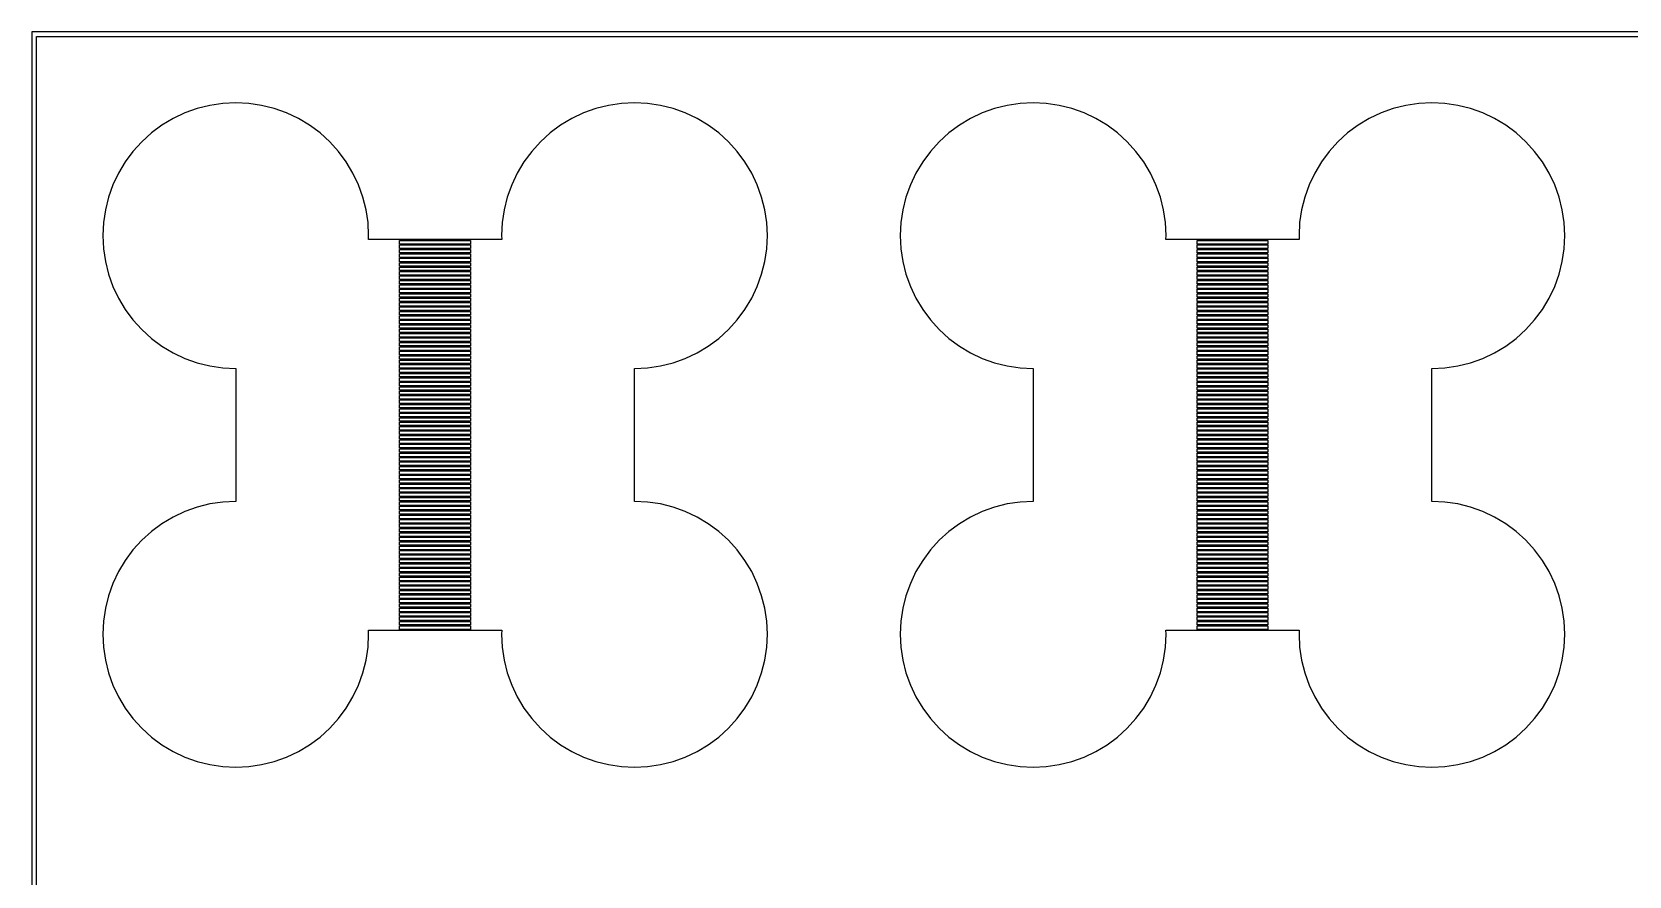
# Model space of a CAD drawing. Extents: x 0 to 72, y 0 to 108.
# Drawn here: x -0.05 to 17.98, y 98.52 to 108.05 of the extents above; entities that cross this region are included whole.
import ezdxf

# ---------------------------------------------------------------- set-up
doc = ezdxf.new("R2010")
doc.units = 0

msp = doc.modelspace()

# ---------------------------------------------------------------- linework, layer by layer
for p, q in [((72.05, 108.05), (-0.04999, 108.05)), ((-0.04999, 108.05), (-0.04999, -0.04999)), ((0, 0), (0, 108)), ((0, 108), (72, 108)), ((2.25, 107.25), (2.10298, 107.243)), ((2.39703, 107.243), (2.25, 107.25)), ((6.75, 107.25), (6.60297, 107.243)), ((6.89702, 107.243), (6.75, 107.25)), ((11.25, 107.25), (11.103, 107.243)), ((11.397, 107.243), (11.25, 107.25)), ((15.75, 107.25), (15.603, 107.243)), ((15.897, 107.243), (15.75, 107.25)), ((1.54291, 107.073), (1.41666, 106.997)), ((1.67598, 107.136), (1.54291, 107.073)), ((1.81458, 107.185), (1.67598, 107.136)), ((1.95737, 107.221), (1.81458, 107.185)), ((2.10298, 107.243), (1.95737, 107.221)), ((2.54265, 107.221), (2.39703, 107.243)), ((2.68544, 107.185), (2.54265, 107.221)), ((2.82404, 107.136), (2.68544, 107.185)), ((2.95711, 107.073), (2.82404, 107.136)), ((3.08336, 106.997), (2.95711, 107.073)), ((6.04289, 107.073), (5.91664, 106.997)), ((6.17596, 107.136), (6.04289, 107.073)), ((6.31456, 107.185), (6.17596, 107.136)), ((6.45735, 107.221), (6.31456, 107.185)), ((6.60297, 107.243), (6.45735, 107.221)), ((7.04263, 107.221), (6.89702, 107.243)), ((7.18542, 107.185), (7.04263, 107.221)), ((7.32402, 107.136), (7.18542, 107.185)), ((7.45709, 107.073), (7.32402, 107.136)), ((7.58334, 106.997), (7.45709, 107.073)), ((10.5429, 107.073), (10.4167, 106.997)), ((10.676, 107.136), (10.5429, 107.073)), ((10.8146, 107.185), (10.676, 107.136)), ((10.9574, 107.221), (10.8146, 107.185)), ((11.103, 107.243), (10.9574, 107.221)), ((11.5426, 107.221), (11.397, 107.243)), ((11.6854, 107.185), (11.5426, 107.221)), ((11.824, 107.136), (11.6854, 107.185)), ((11.9571, 107.073), (11.824, 107.136)), ((12.0834, 106.997), (11.9571, 107.073)), ((15.0429, 107.073), (14.9166, 106.997)), ((15.176, 107.136), (15.0429, 107.073)), ((15.3146, 107.185), (15.176, 107.136)), ((15.4574, 107.221), (15.3146, 107.185)), ((15.603, 107.243), (15.4574, 107.221)), ((16.0426, 107.221), (15.897, 107.243)), ((16.1854, 107.185), (16.0426, 107.221)), ((16.324, 107.136), (16.1854, 107.185)), ((16.4571, 107.073), (16.324, 107.136)), ((16.5833, 106.997), (16.4571, 107.073)), ((1.29842, 106.91), (1.18935, 106.811)), ((1.41666, 106.997), (1.29842, 106.91)), ((3.2016, 106.91), (3.08336, 106.997)), ((3.31067, 106.811), (3.2016, 106.91)), ((5.7984, 106.91), (5.68933, 106.811)), ((5.91664, 106.997), (5.7984, 106.91)), ((7.70158, 106.91), (7.58334, 106.997)), ((7.81065, 106.811), (7.70158, 106.91)), ((10.2984, 106.91), (10.1893, 106.811)), ((10.4167, 106.997), (10.2984, 106.91)), ((12.2016, 106.91), (12.0834, 106.997)), ((12.3107, 106.811), (12.2016, 106.91)), ((14.7984, 106.91), (14.6893, 106.811)), ((14.9166, 106.997), (14.7984, 106.91)), ((16.7016, 106.91), (16.5833, 106.997)), ((16.8107, 106.811), (16.7016, 106.91)), ((1.18935, 106.811), (1.09048, 106.702)), ((3.40953, 106.702), (3.31067, 106.811)), ((5.68933, 106.811), (5.59047, 106.702)), ((7.90952, 106.702), (7.81065, 106.811)), ((10.1893, 106.811), (10.0905, 106.702)), ((12.4095, 106.702), (12.3107, 106.811)), ((14.6893, 106.811), (14.5905, 106.702)), ((16.9095, 106.702), (16.8107, 106.811)), ((1.00281, 106.583), (0.92712, 106.457)), ((1.09048, 106.702), (1.00281, 106.583)), ((3.49721, 106.583), (3.40953, 106.702)), ((3.57289, 106.457), (3.49721, 106.583)), ((5.50279, 106.583), (5.42711, 106.457)), ((5.59047, 106.702), (5.50279, 106.583)), ((7.99719, 106.583), (7.90952, 106.702)), ((8.07288, 106.457), (7.99719, 106.583)), ((10.0028, 106.583), (9.92712, 106.457)), ((10.0905, 106.702), (10.0028, 106.583)), ((12.4972, 106.583), (12.4095, 106.702)), ((12.5729, 106.457), (12.4972, 106.583)), ((14.5028, 106.583), (14.4271, 106.457)), ((14.5905, 106.702), (14.5028, 106.583)), ((16.9972, 106.583), (16.9095, 106.702)), ((17.0729, 106.457), (16.9972, 106.583)), ((0.92712, 106.457), (0.86418, 106.324)), ((3.63583, 106.324), (3.57289, 106.457)), ((5.42711, 106.457), (5.36417, 106.324)), ((8.13582, 106.324), (8.07288, 106.457)), ((9.92712, 106.457), (9.86418, 106.324)), ((12.6358, 106.324), (12.5729, 106.457)), ((14.4271, 106.457), (14.3642, 106.324)), ((17.1358, 106.324), (17.0729, 106.457)), ((0.81459, 106.185), (0.77882, 106.043)), ((0.86418, 106.324), (0.81459, 106.185)), ((3.68542, 106.185), (3.63583, 106.324)), ((3.72119, 106.043), (3.68542, 106.185)), ((5.31458, 106.185), (5.27881, 106.043)), ((5.36417, 106.324), (5.31458, 106.185)), ((8.18541, 106.185), (8.13582, 106.324)), ((8.22118, 106.043), (8.18541, 106.185)), ((9.81459, 106.185), (9.77882, 106.043)), ((9.86418, 106.324), (9.81459, 106.185)), ((12.6854, 106.185), (12.6358, 106.324)), ((12.7212, 106.043), (12.6854, 106.185)), ((14.3146, 106.185), (14.2788, 106.043)), ((14.3642, 106.324), (14.3146, 106.185)), ((17.1854, 106.185), (17.1358, 106.324)), ((17.2212, 106.043), (17.1854, 106.185)), ((0.77882, 106.043), (0.75723, 105.897)), ((3.74278, 105.897), (3.72119, 106.043)), ((5.27881, 106.043), (5.25722, 105.897)), ((8.24277, 105.897), (8.22118, 106.043)), ((9.77882, 106.043), (9.75723, 105.897)), ((12.7428, 105.897), (12.7212, 106.043)), ((14.2788, 106.043), (14.2572, 105.897)), ((17.2428, 105.897), (17.2212, 106.043)), ((0.75723, 105.897), (0.75, 105.75)), ((3.75, 105.75), (3.74278, 105.897)), ((5.25722, 105.897), (5.25, 105.75)), ((8.25, 105.75), (8.24277, 105.897)), ((9.75723, 105.897), (9.75, 105.75)), ((12.75, 105.75), (12.7428, 105.897)), ((14.2572, 105.897), (14.25, 105.75)), ((17.25, 105.75), (17.2428, 105.897)), ((0.75, 105.75), (0.75723, 105.603)), ((3.74779, 105.705), (3.75, 105.75)), ((5.25221, 105.705), (3.74779, 105.705)), ((4.10001, 105.655), (4.10001, 105.695)), ((4.10001, 105.695), (4.89999, 105.695)), ((4.89999, 105.655), (4.10001, 105.655)), ((4.10001, 105.605), (4.10001, 105.645)), ((4.10001, 105.645), (4.89999, 105.645)), ((4.89999, 105.695), (4.89999, 105.655)), ((4.89999, 105.645), (4.89999, 105.605)), ((5.25, 105.75), (5.25221, 105.705)), ((8.24277, 105.603), (8.25, 105.75)), ((9.75, 105.75), (9.75723, 105.603)), ((12.7478, 105.705), (12.75, 105.75)), ((14.2522, 105.705), (12.7478, 105.705)), ((13.1, 105.655), (13.1, 105.695)), ((13.1, 105.695), (13.9, 105.695)), ((13.9, 105.655), (13.1, 105.655)), ((13.1, 105.605), (13.1, 105.645)), ((13.1, 105.645), (13.9, 105.645)), ((13.9, 105.695), (13.9, 105.655)), ((13.9, 105.645), (13.9, 105.605)), ((14.25, 105.75), (14.2522, 105.705)), ((17.2428, 105.603), (17.25, 105.75)), ((0.75723, 105.603), (0.77882, 105.457)), ((0.77882, 105.457), (0.81459, 105.315)), ((4.89999, 105.605), (4.10001, 105.605)), ((4.10001, 105.555), (4.10001, 105.595)), ((4.10001, 105.595), (4.89999, 105.595)), ((4.89999, 105.555), (4.10001, 105.555)), ((4.10001, 105.505), (4.10001, 105.545)), ((4.10001, 105.545), (4.89999, 105.545)), ((4.89999, 105.505), (4.10001, 105.505)), ((4.10001, 105.455), (4.10001, 105.495)), ((4.10001, 105.495), (4.89999, 105.495)), ((4.89999, 105.455), (4.10001, 105.455)), ((4.89999, 105.595), (4.89999, 105.555)), ((4.89999, 105.545), (4.89999, 105.505)), ((4.89999, 105.495), (4.89999, 105.455)), ((8.18541, 105.315), (8.22118, 105.457)), ((8.22118, 105.457), (8.24277, 105.603)), ((9.75723, 105.603), (9.77882, 105.457)), ((9.77882, 105.457), (9.81459, 105.315)), ((13.9, 105.605), (13.1, 105.605)), ((13.1, 105.555), (13.1, 105.595)), ((13.1, 105.595), (13.9, 105.595)), ((13.9, 105.555), (13.1, 105.555)), ((13.1, 105.505), (13.1, 105.545)), ((13.1, 105.545), (13.9, 105.545)), ((13.9, 105.505), (13.1, 105.505)), ((13.1, 105.455), (13.1, 105.495)), ((13.1, 105.495), (13.9, 105.495)), ((13.9, 105.455), (13.1, 105.455)), ((13.9, 105.595), (13.9, 105.555)), ((13.9, 105.545), (13.9, 105.505)), ((13.9, 105.495), (13.9, 105.455)), ((17.1854, 105.315), (17.2212, 105.457)), ((17.2212, 105.457), (17.2428, 105.603)), ((0.81459, 105.315), (0.86418, 105.176)), ((4.10001, 105.405), (4.10001, 105.445)), ((4.10001, 105.445), (4.89999, 105.445)), ((4.89999, 105.405), (4.10001, 105.405)), ((4.10001, 105.355), (4.10001, 105.395)), ((4.10001, 105.395), (4.89999, 105.395)), ((4.89999, 105.355), (4.10001, 105.355)), ((4.10001, 105.305), (4.10001, 105.345)), ((4.10001, 105.345), (4.89999, 105.345)), ((4.89999, 105.305), (4.10001, 105.305)), ((4.10001, 105.255), (4.10001, 105.295)), ((4.10001, 105.295), (4.89999, 105.295)), ((4.89999, 105.445), (4.89999, 105.405)), ((4.89999, 105.395), (4.89999, 105.355)), ((4.89999, 105.345), (4.89999, 105.305)), ((4.89999, 105.295), (4.89999, 105.255)), ((8.13582, 105.176), (8.18541, 105.315)), ((9.81459, 105.315), (9.86418, 105.176)), ((13.1, 105.405), (13.1, 105.445)), ((13.1, 105.445), (13.9, 105.445)), ((13.9, 105.405), (13.1, 105.405)), ((13.1, 105.355), (13.1, 105.395)), ((13.1, 105.395), (13.9, 105.395)), ((13.9, 105.355), (13.1, 105.355)), ((13.1, 105.305), (13.1, 105.345)), ((13.1, 105.345), (13.9, 105.345)), ((13.9, 105.305), (13.1, 105.305)), ((13.1, 105.255), (13.1, 105.295)), ((13.1, 105.295), (13.9, 105.295)), ((13.9, 105.445), (13.9, 105.405)), ((13.9, 105.395), (13.9, 105.355)), ((13.9, 105.345), (13.9, 105.305)), ((13.9, 105.295), (13.9, 105.255)), ((17.1358, 105.176), (17.1854, 105.315)), ((0.86418, 105.176), (0.92712, 105.043)), ((4.89999, 105.255), (4.10001, 105.255)), ((4.10001, 105.205), (4.10001, 105.245)), ((4.10001, 105.245), (4.89999, 105.245)), ((4.89999, 105.205), (4.10001, 105.205)), ((4.10001, 105.155), (4.10001, 105.195)), ((4.10001, 105.195), (4.89999, 105.195)), ((4.89999, 105.155), (4.10001, 105.155)), ((4.10001, 105.105), (4.10001, 105.145)), ((4.10001, 105.145), (4.89999, 105.145)), ((4.89999, 105.105), (4.10001, 105.105)), ((4.10001, 105.055), (4.10001, 105.095)), ((4.10001, 105.095), (4.89999, 105.095)), ((4.89999, 105.245), (4.89999, 105.205)), ((4.89999, 105.195), (4.89999, 105.155)), ((4.89999, 105.145), (4.89999, 105.105)), ((4.89999, 105.095), (4.89999, 105.055)), ((8.07288, 105.043), (8.13582, 105.176)), ((9.86418, 105.176), (9.92712, 105.043)), ((13.9, 105.255), (13.1, 105.255)), ((13.1, 105.205), (13.1, 105.245)), ((13.1, 105.245), (13.9, 105.245)), ((13.9, 105.205), (13.1, 105.205)), ((13.1, 105.155), (13.1, 105.195)), ((13.1, 105.195), (13.9, 105.195)), ((13.9, 105.155), (13.1, 105.155)), ((13.1, 105.105), (13.1, 105.145)), ((13.1, 105.145), (13.9, 105.145)), ((13.9, 105.105), (13.1, 105.105)), ((13.1, 105.055), (13.1, 105.095)), ((13.1, 105.095), (13.9, 105.095)), ((13.9, 105.245), (13.9, 105.205)), ((13.9, 105.195), (13.9, 105.155)), ((13.9, 105.145), (13.9, 105.105)), ((13.9, 105.095), (13.9, 105.055)), ((17.0729, 105.043), (17.1358, 105.176)), ((0.92712, 105.043), (1.00281, 104.917)), ((1.00281, 104.917), (1.09048, 104.798)), ((4.89999, 105.055), (4.10001, 105.055)), ((4.10001, 105.005), (4.10001, 105.045)), ((4.10001, 105.045), (4.89999, 105.045)), ((4.89999, 105.005), (4.10001, 105.005)), ((4.10001, 104.955), (4.10001, 104.995)), ((4.10001, 104.995), (4.89999, 104.995)), ((4.89999, 104.955), (4.10001, 104.955)), ((4.10001, 104.905), (4.10001, 104.945)), ((4.10001, 104.945), (4.89999, 104.945)), ((4.89999, 105.045), (4.89999, 105.005)), ((4.89999, 104.995), (4.89999, 104.955)), ((4.89999, 104.945), (4.89999, 104.905)), ((7.90952, 104.798), (7.99719, 104.917)), ((7.99719, 104.917), (8.07288, 105.043)), ((9.92712, 105.043), (10.0028, 104.917)), ((10.0028, 104.917), (10.0905, 104.798)), ((13.9, 105.055), (13.1, 105.055)), ((13.1, 105.005), (13.1, 105.045)), ((13.1, 105.045), (13.9, 105.045)), ((13.9, 105.005), (13.1, 105.005)), ((13.1, 104.955), (13.1, 104.995)), ((13.1, 104.995), (13.9, 104.995)), ((13.9, 104.955), (13.1, 104.955)), ((13.1, 104.905), (13.1, 104.945)), ((13.1, 104.945), (13.9, 104.945)), ((13.9, 105.045), (13.9, 105.005)), ((13.9, 104.995), (13.9, 104.955)), ((13.9, 104.945), (13.9, 104.905)), ((16.9095, 104.798), (16.9972, 104.917)), ((16.9972, 104.917), (17.0729, 105.043)), ((1.09048, 104.798), (1.18935, 104.689)), ((4.89999, 104.905), (4.10001, 104.905)), ((4.10001, 104.855), (4.10001, 104.895)), ((4.10001, 104.895), (4.89999, 104.895)), ((4.89999, 104.855), (4.10001, 104.855)), ((4.10001, 104.805), (4.10001, 104.845)), ((4.10001, 104.845), (4.89999, 104.845)), ((4.89999, 104.805), (4.10001, 104.805)), ((4.10001, 104.755), (4.10001, 104.795)), ((4.10001, 104.795), (4.89999, 104.795)), ((4.89999, 104.755), (4.10001, 104.755)), ((4.10001, 104.705), (4.10001, 104.745)), ((4.10001, 104.745), (4.89999, 104.745)), ((4.89999, 104.895), (4.89999, 104.855)), ((4.89999, 104.845), (4.89999, 104.805)), ((4.89999, 104.795), (4.89999, 104.755)), ((4.89999, 104.745), (4.89999, 104.705)), ((7.81065, 104.689), (7.90952, 104.798)), ((10.0905, 104.798), (10.1893, 104.689)), ((13.9, 104.905), (13.1, 104.905)), ((13.1, 104.855), (13.1, 104.895)), ((13.1, 104.895), (13.9, 104.895)), ((13.9, 104.855), (13.1, 104.855)), ((13.1, 104.805), (13.1, 104.845)), ((13.1, 104.845), (13.9, 104.845)), ((13.9, 104.805), (13.1, 104.805)), ((13.1, 104.755), (13.1, 104.795)), ((13.1, 104.795), (13.9, 104.795)), ((13.9, 104.755), (13.1, 104.755)), ((13.1, 104.705), (13.1, 104.745)), ((13.1, 104.745), (13.9, 104.745)), ((13.9, 104.895), (13.9, 104.855)), ((13.9, 104.845), (13.9, 104.805)), ((13.9, 104.795), (13.9, 104.755)), ((13.9, 104.745), (13.9, 104.705)), ((16.8107, 104.689), (16.9095, 104.798)), ((1.18935, 104.689), (1.29842, 104.59)), ((1.29842, 104.59), (1.41666, 104.503)), ((4.89999, 104.705), (4.10001, 104.705)), ((4.10001, 104.655), (4.10001, 104.695)), ((4.10001, 104.695), (4.89999, 104.695)), ((4.89999, 104.655), (4.10001, 104.655)), ((4.10001, 104.605), (4.10001, 104.645)), ((4.10001, 104.645), (4.89999, 104.645)), ((4.89999, 104.605), (4.10001, 104.605)), ((4.10001, 104.555), (4.10001, 104.595)), ((4.10001, 104.595), (4.89999, 104.595)), ((4.89999, 104.555), (4.10001, 104.555)), ((4.10001, 104.505), (4.10001, 104.545)), ((4.10001, 104.545), (4.89999, 104.545)), ((4.89999, 104.695), (4.89999, 104.655)), ((4.89999, 104.645), (4.89999, 104.605)), ((4.89999, 104.595), (4.89999, 104.555)), ((4.89999, 104.545), (4.89999, 104.505)), ((7.58334, 104.503), (7.70158, 104.59)), ((7.70158, 104.59), (7.81065, 104.689)), ((10.1893, 104.689), (10.2984, 104.59)), ((10.2984, 104.59), (10.4167, 104.503)), ((13.9, 104.705), (13.1, 104.705)), ((13.1, 104.655), (13.1, 104.695)), ((13.1, 104.695), (13.9, 104.695)), ((13.9, 104.655), (13.1, 104.655)), ((13.1, 104.605), (13.1, 104.645)), ((13.1, 104.645), (13.9, 104.645)), ((13.9, 104.605), (13.1, 104.605)), ((13.1, 104.555), (13.1, 104.595)), ((13.1, 104.595), (13.9, 104.595)), ((13.9, 104.555), (13.1, 104.555)), ((13.1, 104.505), (13.1, 104.545)), ((13.1, 104.545), (13.9, 104.545)), ((13.9, 104.695), (13.9, 104.655)), ((13.9, 104.645), (13.9, 104.605)), ((13.9, 104.595), (13.9, 104.555)), ((13.9, 104.545), (13.9, 104.505)), ((16.5833, 104.503), (16.7016, 104.59)), ((16.7016, 104.59), (16.8107, 104.689)), ((1.41666, 104.503), (1.54291, 104.427)), ((1.54291, 104.427), (1.67598, 104.364)), ((4.89999, 104.505), (4.10001, 104.505)), ((4.10001, 104.455), (4.10001, 104.495)), ((4.10001, 104.495), (4.89999, 104.495)), ((4.89999, 104.455), (4.10001, 104.455)), ((4.10001, 104.405), (4.10001, 104.445)), ((4.10001, 104.445), (4.89999, 104.445)), ((4.89999, 104.405), (4.10001, 104.405)), ((4.10001, 104.355), (4.10001, 104.395)), ((4.10001, 104.395), (4.89999, 104.395)), ((4.89999, 104.495), (4.89999, 104.455)), ((4.89999, 104.445), (4.89999, 104.405)), ((4.89999, 104.395), (4.89999, 104.355)), ((7.32402, 104.364), (7.45709, 104.427)), ((7.45709, 104.427), (7.58334, 104.503)), ((10.4167, 104.503), (10.5429, 104.427)), ((10.5429, 104.427), (10.676, 104.364)), ((13.9, 104.505), (13.1, 104.505)), ((13.1, 104.455), (13.1, 104.495)), ((13.1, 104.495), (13.9, 104.495)), ((13.9, 104.455), (13.1, 104.455)), ((13.1, 104.405), (13.1, 104.445)), ((13.1, 104.445), (13.9, 104.445)), ((13.9, 104.405), (13.1, 104.405)), ((13.1, 104.355), (13.1, 104.395)), ((13.1, 104.395), (13.9, 104.395)), ((13.9, 104.495), (13.9, 104.455)), ((13.9, 104.445), (13.9, 104.405)), ((13.9, 104.395), (13.9, 104.355)), ((16.324, 104.364), (16.4571, 104.427)), ((16.4571, 104.427), (16.5833, 104.503)), ((1.67598, 104.364), (1.81458, 104.315)), ((1.81458, 104.315), (1.95737, 104.279)), ((1.95737, 104.279), (2.10298, 104.257)), ((2.10298, 104.257), (2.25, 104.25)), ((2.25, 104.25), (2.25, 102.75)), ((4.89999, 104.355), (4.10001, 104.355)), ((4.10001, 104.305), (4.10001, 104.345)), ((4.10001, 104.345), (4.89999, 104.345)), ((4.89999, 104.305), (4.10001, 104.305)), ((4.10001, 104.255), (4.10001, 104.295)), ((4.10001, 104.295), (4.89999, 104.295)), ((4.89999, 104.255), (4.10001, 104.255)), ((4.10001, 104.205), (4.10001, 104.245)), ((4.10001, 104.245), (4.89999, 104.245)), ((4.89999, 104.205), (4.10001, 104.205)), ((4.10001, 104.155), (4.10001, 104.195)), ((4.10001, 104.195), (4.89999, 104.195)), ((4.89999, 104.345), (4.89999, 104.305)), ((4.89999, 104.295), (4.89999, 104.255)), ((4.89999, 104.245), (4.89999, 104.205)), ((4.89999, 104.195), (4.89999, 104.155)), ((6.75, 104.25), (6.89702, 104.257)), ((6.75, 102.75), (6.75, 104.25)), ((6.89702, 104.257), (7.04263, 104.279)), ((7.04263, 104.279), (7.18542, 104.315)), ((7.18542, 104.315), (7.32402, 104.364)), ((10.676, 104.364), (10.8146, 104.315)), ((10.8146, 104.315), (10.9574, 104.279)), ((10.9574, 104.279), (11.103, 104.257)), ((11.103, 104.257), (11.25, 104.25)), ((11.25, 104.25), (11.25, 102.75)), ((13.9, 104.355), (13.1, 104.355)), ((13.1, 104.305), (13.1, 104.345)), ((13.1, 104.345), (13.9, 104.345)), ((13.9, 104.305), (13.1, 104.305)), ((13.1, 104.255), (13.1, 104.295)), ((13.1, 104.295), (13.9, 104.295)), ((13.9, 104.255), (13.1, 104.255)), ((13.1, 104.205), (13.1, 104.245)), ((13.1, 104.245), (13.9, 104.245)), ((13.9, 104.205), (13.1, 104.205)), ((13.1, 104.155), (13.1, 104.195)), ((13.1, 104.195), (13.9, 104.195)), ((13.9, 104.345), (13.9, 104.305)), ((13.9, 104.295), (13.9, 104.255)), ((13.9, 104.245), (13.9, 104.205)), ((13.9, 104.195), (13.9, 104.155)), ((15.75, 104.25), (15.897, 104.257)), ((15.75, 102.75), (15.75, 104.25)), ((15.897, 104.257), (16.0426, 104.279)), ((16.0426, 104.279), (16.1854, 104.315)), ((16.1854, 104.315), (16.324, 104.364)), ((4.89999, 104.155), (4.10001, 104.155)), ((4.10001, 104.105), (4.10001, 104.145)), ((4.10001, 104.145), (4.89999, 104.145)), ((4.89999, 104.105), (4.10001, 104.105)), ((4.10001, 104.055), (4.10001, 104.095)), ((4.10001, 104.095), (4.89999, 104.095)), ((4.89999, 104.055), (4.10001, 104.055)), ((4.10001, 104.005), (4.10001, 104.045)), ((4.10001, 104.045), (4.89999, 104.045)), ((4.89999, 104.005), (4.10001, 104.005)), ((4.89999, 104.145), (4.89999, 104.105)), ((4.89999, 104.095), (4.89999, 104.055)), ((4.89999, 104.045), (4.89999, 104.005)), ((13.9, 104.155), (13.1, 104.155)), ((13.1, 104.105), (13.1, 104.145)), ((13.1, 104.145), (13.9, 104.145)), ((13.9, 104.105), (13.1, 104.105)), ((13.1, 104.055), (13.1, 104.095)), ((13.1, 104.095), (13.9, 104.095)), ((13.9, 104.055), (13.1, 104.055)), ((13.1, 104.005), (13.1, 104.045)), ((13.1, 104.045), (13.9, 104.045)), ((13.9, 104.005), (13.1, 104.005)), ((13.9, 104.145), (13.9, 104.105)), ((13.9, 104.095), (13.9, 104.055)), ((13.9, 104.045), (13.9, 104.005)), ((4.10001, 103.955), (4.10001, 103.995)), ((4.10001, 103.995), (4.89999, 103.995)), ((4.89999, 103.955), (4.10001, 103.955)), ((4.10001, 103.905), (4.10001, 103.945)), ((4.10001, 103.945), (4.89999, 103.945)), ((4.89999, 103.905), (4.10001, 103.905)), ((4.10001, 103.855), (4.10001, 103.895)), ((4.10001, 103.895), (4.89999, 103.895)), ((4.89999, 103.855), (4.10001, 103.855)), ((4.10001, 103.805), (4.10001, 103.845)), ((4.10001, 103.845), (4.89999, 103.845)), ((4.89999, 103.995), (4.89999, 103.955)), ((4.89999, 103.945), (4.89999, 103.905)), ((4.89999, 103.895), (4.89999, 103.855)), ((4.89999, 103.845), (4.89999, 103.805)), ((13.1, 103.955), (13.1, 103.995)), ((13.1, 103.995), (13.9, 103.995)), ((13.9, 103.955), (13.1, 103.955)), ((13.1, 103.905), (13.1, 103.945)), ((13.1, 103.945), (13.9, 103.945)), ((13.9, 103.905), (13.1, 103.905)), ((13.1, 103.855), (13.1, 103.895)), ((13.1, 103.895), (13.9, 103.895)), ((13.9, 103.855), (13.1, 103.855)), ((13.1, 103.805), (13.1, 103.845)), ((13.1, 103.845), (13.9, 103.845)), ((13.9, 103.995), (13.9, 103.955)), ((13.9, 103.945), (13.9, 103.905)), ((13.9, 103.895), (13.9, 103.855)), ((13.9, 103.845), (13.9, 103.805)), ((4.89999, 103.805), (4.10001, 103.805)), ((4.10001, 103.755), (4.10001, 103.795)), ((4.10001, 103.795), (4.89999, 103.795)), ((4.89999, 103.755), (4.10001, 103.755)), ((4.10001, 103.705), (4.10001, 103.745)), ((4.10001, 103.745), (4.89999, 103.745)), ((4.89999, 103.705), (4.10001, 103.705)), ((4.10001, 103.655), (4.10001, 103.695)), ((4.10001, 103.695), (4.89999, 103.695)), ((4.89999, 103.655), (4.10001, 103.655)), ((4.10001, 103.605), (4.10001, 103.645)), ((4.10001, 103.645), (4.89999, 103.645)), ((4.89999, 103.795), (4.89999, 103.755)), ((4.89999, 103.745), (4.89999, 103.705)), ((4.89999, 103.695), (4.89999, 103.655)), ((4.89999, 103.645), (4.89999, 103.605)), ((13.9, 103.805), (13.1, 103.805)), ((13.1, 103.755), (13.1, 103.795)), ((13.1, 103.795), (13.9, 103.795)), ((13.9, 103.755), (13.1, 103.755)), ((13.1, 103.705), (13.1, 103.745)), ((13.1, 103.745), (13.9, 103.745)), ((13.9, 103.705), (13.1, 103.705)), ((13.1, 103.655), (13.1, 103.695)), ((13.1, 103.695), (13.9, 103.695)), ((13.9, 103.655), (13.1, 103.655)), ((13.1, 103.605), (13.1, 103.645)), ((13.1, 103.645), (13.9, 103.645)), ((13.9, 103.795), (13.9, 103.755)), ((13.9, 103.745), (13.9, 103.705)), ((13.9, 103.695), (13.9, 103.655)), ((13.9, 103.645), (13.9, 103.605)), ((4.89999, 103.605), (4.10001, 103.605)), ((4.10001, 103.555), (4.10001, 103.595)), ((4.10001, 103.595), (4.89999, 103.595)), ((4.89999, 103.555), (4.10001, 103.555)), ((4.10001, 103.505), (4.10001, 103.545)), ((4.10001, 103.545), (4.89999, 103.545)), ((4.89999, 103.505), (4.10001, 103.505)), ((4.10001, 103.455), (4.10001, 103.495)), ((4.10001, 103.495), (4.89999, 103.495)), ((4.89999, 103.595), (4.89999, 103.555)), ((4.89999, 103.545), (4.89999, 103.505)), ((4.89999, 103.495), (4.89999, 103.455)), ((13.9, 103.605), (13.1, 103.605)), ((13.1, 103.555), (13.1, 103.595)), ((13.1, 103.595), (13.9, 103.595)), ((13.9, 103.555), (13.1, 103.555)), ((13.1, 103.505), (13.1, 103.545)), ((13.1, 103.545), (13.9, 103.545)), ((13.9, 103.505), (13.1, 103.505)), ((13.1, 103.455), (13.1, 103.495)), ((13.1, 103.495), (13.9, 103.495)), ((13.9, 103.595), (13.9, 103.555)), ((13.9, 103.545), (13.9, 103.505)), ((13.9, 103.495), (13.9, 103.455)), ((4.89999, 103.455), (4.10001, 103.455)), ((4.10001, 103.405), (4.10001, 103.445)), ((4.10001, 103.445), (4.89999, 103.445)), ((4.89999, 103.405), (4.10001, 103.405)), ((4.10001, 103.355), (4.10001, 103.395)), ((4.10001, 103.395), (4.89999, 103.395)), ((4.89999, 103.355), (4.10001, 103.355)), ((4.10001, 103.305), (4.10001, 103.345)), ((4.10001, 103.345), (4.89999, 103.345)), ((4.89999, 103.305), (4.10001, 103.305)), ((4.10001, 103.255), (4.10001, 103.295)), ((4.10001, 103.295), (4.89999, 103.295)), ((4.89999, 103.445), (4.89999, 103.405)), ((4.89999, 103.395), (4.89999, 103.355)), ((4.89999, 103.345), (4.89999, 103.305)), ((4.89999, 103.295), (4.89999, 103.255)), ((13.9, 103.455), (13.1, 103.455)), ((13.1, 103.405), (13.1, 103.445)), ((13.1, 103.445), (13.9, 103.445)), ((13.9, 103.405), (13.1, 103.405)), ((13.1, 103.355), (13.1, 103.395)), ((13.1, 103.395), (13.9, 103.395)), ((13.9, 103.355), (13.1, 103.355)), ((13.1, 103.305), (13.1, 103.345)), ((13.1, 103.345), (13.9, 103.345)), ((13.9, 103.305), (13.1, 103.305)), ((13.1, 103.255), (13.1, 103.295)), ((13.1, 103.295), (13.9, 103.295)), ((13.9, 103.445), (13.9, 103.405)), ((13.9, 103.395), (13.9, 103.355)), ((13.9, 103.345), (13.9, 103.305)), ((13.9, 103.295), (13.9, 103.255)), ((4.89999, 103.255), (4.10001, 103.255)), ((4.10001, 103.205), (4.10001, 103.245)), ((4.10001, 103.245), (4.89999, 103.245)), ((4.89999, 103.205), (4.10001, 103.205)), ((4.10001, 103.155), (4.10001, 103.195)), ((4.10001, 103.195), (4.89999, 103.195)), ((4.89999, 103.155), (4.10001, 103.155)), ((4.10001, 103.105), (4.10001, 103.145)), ((4.10001, 103.145), (4.89999, 103.145)), ((4.89999, 103.105), (4.10001, 103.105)), ((4.89999, 103.245), (4.89999, 103.205)), ((4.89999, 103.195), (4.89999, 103.155)), ((4.89999, 103.145), (4.89999, 103.105)), ((13.9, 103.255), (13.1, 103.255)), ((13.1, 103.205), (13.1, 103.245)), ((13.1, 103.245), (13.9, 103.245)), ((13.9, 103.205), (13.1, 103.205)), ((13.1, 103.155), (13.1, 103.195)), ((13.1, 103.195), (13.9, 103.195)), ((13.9, 103.155), (13.1, 103.155)), ((13.1, 103.105), (13.1, 103.145)), ((13.1, 103.145), (13.9, 103.145)), ((13.9, 103.105), (13.1, 103.105)), ((13.9, 103.245), (13.9, 103.205)), ((13.9, 103.195), (13.9, 103.155)), ((13.9, 103.145), (13.9, 103.105)), ((4.10001, 103.055), (4.10001, 103.095)), ((4.10001, 103.095), (4.89999, 103.095)), ((4.89999, 103.055), (4.10001, 103.055)), ((4.10001, 103.005), (4.10001, 103.045)), ((4.10001, 103.045), (4.89999, 103.045)), ((4.89999, 103.005), (4.10001, 103.005)), ((4.10001, 102.955), (4.10001, 102.995)), ((4.10001, 102.995), (4.89999, 102.995)), ((4.89999, 102.955), (4.10001, 102.955)), ((4.10001, 102.905), (4.10001, 102.945)), ((4.10001, 102.945), (4.89999, 102.945)), ((4.89999, 103.095), (4.89999, 103.055)), ((4.89999, 103.045), (4.89999, 103.005)), ((4.89999, 102.995), (4.89999, 102.955)), ((4.89999, 102.945), (4.89999, 102.905)), ((13.1, 103.055), (13.1, 103.095)), ((13.1, 103.095), (13.9, 103.095)), ((13.9, 103.055), (13.1, 103.055)), ((13.1, 103.005), (13.1, 103.045)), ((13.1, 103.045), (13.9, 103.045)), ((13.9, 103.005), (13.1, 103.005)), ((13.1, 102.955), (13.1, 102.995)), ((13.1, 102.995), (13.9, 102.995)), ((13.9, 102.955), (13.1, 102.955)), ((13.1, 102.905), (13.1, 102.945)), ((13.1, 102.945), (13.9, 102.945)), ((13.9, 103.095), (13.9, 103.055)), ((13.9, 103.045), (13.9, 103.005)), ((13.9, 102.995), (13.9, 102.955)), ((13.9, 102.945), (13.9, 102.905)), ((2.10298, 102.743), (1.95737, 102.721)), ((2.25, 102.75), (2.10298, 102.743)), ((4.89999, 102.905), (4.10001, 102.905)), ((4.10001, 102.855), (4.10001, 102.895)), ((4.10001, 102.895), (4.89999, 102.895)), ((4.89999, 102.855), (4.10001, 102.855)), ((4.10001, 102.805), (4.10001, 102.845)), ((4.10001, 102.845), (4.89999, 102.845)), ((4.89999, 102.805), (4.10001, 102.805)), ((4.10001, 102.755), (4.10001, 102.795)), ((4.10001, 102.795), (4.89999, 102.795)), ((4.89999, 102.755), (4.10001, 102.755)), ((4.10001, 102.705), (4.10001, 102.745)), ((4.10001, 102.745), (4.89999, 102.745)), ((4.89999, 102.895), (4.89999, 102.855)), ((4.89999, 102.845), (4.89999, 102.805)), ((4.89999, 102.795), (4.89999, 102.755)), ((4.89999, 102.745), (4.89999, 102.705)), ((6.89702, 102.743), (6.75, 102.75)), ((7.04263, 102.721), (6.89702, 102.743)), ((11.103, 102.743), (10.9574, 102.721)), ((11.25, 102.75), (11.103, 102.743)), ((13.9, 102.905), (13.1, 102.905)), ((13.1, 102.855), (13.1, 102.895)), ((13.1, 102.895), (13.9, 102.895)), ((13.9, 102.855), (13.1, 102.855)), ((13.1, 102.805), (13.1, 102.845)), ((13.1, 102.845), (13.9, 102.845)), ((13.9, 102.805), (13.1, 102.805)), ((13.1, 102.755), (13.1, 102.795)), ((13.1, 102.795), (13.9, 102.795)), ((13.9, 102.755), (13.1, 102.755)), ((13.1, 102.705), (13.1, 102.745)), ((13.1, 102.745), (13.9, 102.745)), ((13.9, 102.895), (13.9, 102.855)), ((13.9, 102.845), (13.9, 102.805)), ((13.9, 102.795), (13.9, 102.755)), ((13.9, 102.745), (13.9, 102.705)), ((15.897, 102.743), (15.75, 102.75)), ((16.0426, 102.721), (15.897, 102.743)), ((1.54291, 102.573), (1.41666, 102.497)), ((1.67598, 102.636), (1.54291, 102.573)), ((1.81458, 102.685), (1.67598, 102.636)), ((1.95737, 102.721), (1.81458, 102.685)), ((4.89999, 102.705), (4.10001, 102.705)), ((4.10001, 102.655), (4.10001, 102.695)), ((4.10001, 102.695), (4.89999, 102.695)), ((4.89999, 102.655), (4.10001, 102.655)), ((4.10001, 102.605), (4.10001, 102.645)), ((4.10001, 102.645), (4.89999, 102.645)), ((4.89999, 102.605), (4.10001, 102.605)), ((4.10001, 102.555), (4.10001, 102.595)), ((4.10001, 102.595), (4.89999, 102.595)), ((4.89999, 102.695), (4.89999, 102.655)), ((4.89999, 102.645), (4.89999, 102.605)), ((4.89999, 102.595), (4.89999, 102.555)), ((7.18542, 102.685), (7.04263, 102.721)), ((7.32402, 102.636), (7.18542, 102.685)), ((7.45709, 102.573), (7.32402, 102.636)), ((7.58334, 102.497), (7.45709, 102.573)), ((10.5429, 102.573), (10.4167, 102.497)), ((10.676, 102.636), (10.5429, 102.573)), ((10.8146, 102.685), (10.676, 102.636)), ((10.9574, 102.721), (10.8146, 102.685)), ((13.9, 102.705), (13.1, 102.705)), ((13.1, 102.655), (13.1, 102.695)), ((13.1, 102.695), (13.9, 102.695)), ((13.9, 102.655), (13.1, 102.655)), ((13.1, 102.605), (13.1, 102.645)), ((13.1, 102.645), (13.9, 102.645)), ((13.9, 102.605), (13.1, 102.605)), ((13.1, 102.555), (13.1, 102.595)), ((13.1, 102.595), (13.9, 102.595)), ((13.9, 102.695), (13.9, 102.655)), ((13.9, 102.645), (13.9, 102.605)), ((13.9, 102.595), (13.9, 102.555)), ((16.1854, 102.685), (16.0426, 102.721)), ((16.324, 102.636), (16.1854, 102.685)), ((16.4571, 102.573), (16.324, 102.636)), ((16.5833, 102.497), (16.4571, 102.573)), ((1.29842, 102.41), (1.18935, 102.311)), ((1.41666, 102.497), (1.29842, 102.41)), ((4.89999, 102.555), (4.10001, 102.555)), ((4.10001, 102.505), (4.10001, 102.545)), ((4.10001, 102.545), (4.89999, 102.545)), ((4.89999, 102.505), (4.10001, 102.505)), ((4.10001, 102.455), (4.10001, 102.495)), ((4.10001, 102.495), (4.89999, 102.495)), ((4.89999, 102.455), (4.10001, 102.455)), ((4.10001, 102.405), (4.10001, 102.445)), ((4.10001, 102.445), (4.89999, 102.445)), ((4.89999, 102.405), (4.10001, 102.405)), ((4.10001, 102.355), (4.10001, 102.395)), ((4.10001, 102.395), (4.89999, 102.395)), ((4.89999, 102.545), (4.89999, 102.505)), ((4.89999, 102.495), (4.89999, 102.455)), ((4.89999, 102.445), (4.89999, 102.405)), ((4.89999, 102.395), (4.89999, 102.355)), ((7.70158, 102.41), (7.58334, 102.497)), ((7.81065, 102.311), (7.70158, 102.41)), ((10.2984, 102.41), (10.1893, 102.311)), ((10.4167, 102.497), (10.2984, 102.41)), ((13.9, 102.555), (13.1, 102.555)), ((13.1, 102.505), (13.1, 102.545)), ((13.1, 102.545), (13.9, 102.545)), ((13.9, 102.505), (13.1, 102.505)), ((13.1, 102.455), (13.1, 102.495)), ((13.1, 102.495), (13.9, 102.495)), ((13.9, 102.455), (13.1, 102.455)), ((13.1, 102.405), (13.1, 102.445)), ((13.1, 102.445), (13.9, 102.445)), ((13.9, 102.405), (13.1, 102.405)), ((13.1, 102.355), (13.1, 102.395)), ((13.1, 102.395), (13.9, 102.395)), ((13.9, 102.545), (13.9, 102.505)), ((13.9, 102.495), (13.9, 102.455)), ((13.9, 102.445), (13.9, 102.405)), ((13.9, 102.395), (13.9, 102.355)), ((16.7016, 102.41), (16.5833, 102.497)), ((16.8107, 102.311), (16.7016, 102.41)), ((1.09048, 102.202), (1.00281, 102.083)), ((1.18935, 102.311), (1.09048, 102.202)), ((4.89999, 102.355), (4.10001, 102.355)), ((4.10001, 102.305), (4.10001, 102.345)), ((4.10001, 102.345), (4.89999, 102.345)), ((4.89999, 102.305), (4.10001, 102.305)), ((4.10001, 102.255), (4.10001, 102.295)), ((4.10001, 102.295), (4.89999, 102.295)), ((4.89999, 102.255), (4.10001, 102.255)), ((4.10001, 102.205), (4.10001, 102.245)), ((4.10001, 102.245), (4.89999, 102.245)), ((4.89999, 102.205), (4.10001, 102.205)), ((4.89999, 102.345), (4.89999, 102.305)), ((4.89999, 102.295), (4.89999, 102.255)), ((4.89999, 102.245), (4.89999, 102.205)), ((7.90952, 102.202), (7.81065, 102.311)), ((7.99719, 102.083), (7.90952, 102.202)), ((10.0905, 102.202), (10.0028, 102.083)), ((10.1893, 102.311), (10.0905, 102.202)), ((13.9, 102.355), (13.1, 102.355)), ((13.1, 102.305), (13.1, 102.345)), ((13.1, 102.345), (13.9, 102.345)), ((13.9, 102.305), (13.1, 102.305)), ((13.1, 102.255), (13.1, 102.295)), ((13.1, 102.295), (13.9, 102.295)), ((13.9, 102.255), (13.1, 102.255)), ((13.1, 102.205), (13.1, 102.245)), ((13.1, 102.245), (13.9, 102.245)), ((13.9, 102.205), (13.1, 102.205)), ((13.9, 102.345), (13.9, 102.305)), ((13.9, 102.295), (13.9, 102.255)), ((13.9, 102.245), (13.9, 102.205)), ((16.9095, 102.202), (16.8107, 102.311)), ((16.9972, 102.083), (16.9095, 102.202)), ((1.00281, 102.083), (0.92712, 101.957)), ((4.10001, 102.155), (4.10001, 102.195)), ((4.10001, 102.195), (4.89999, 102.195)), ((4.89999, 102.155), (4.10001, 102.155)), ((4.10001, 102.105), (4.10001, 102.145)), ((4.10001, 102.145), (4.89999, 102.145)), ((4.89999, 102.105), (4.10001, 102.105)), ((4.10001, 102.055), (4.10001, 102.095)), ((4.10001, 102.095), (4.89999, 102.095)), ((4.89999, 102.055), (4.10001, 102.055)), ((4.10001, 102.005), (4.10001, 102.045)), ((4.10001, 102.045), (4.89999, 102.045)), ((4.89999, 102.195), (4.89999, 102.155)), ((4.89999, 102.145), (4.89999, 102.105)), ((4.89999, 102.095), (4.89999, 102.055)), ((4.89999, 102.045), (4.89999, 102.005)), ((8.07288, 101.957), (7.99719, 102.083)), ((10.0028, 102.083), (9.92712, 101.957)), ((13.1, 102.155), (13.1, 102.195)), ((13.1, 102.195), (13.9, 102.195)), ((13.9, 102.155), (13.1, 102.155)), ((13.1, 102.105), (13.1, 102.145)), ((13.1, 102.145), (13.9, 102.145)), ((13.9, 102.105), (13.1, 102.105)), ((13.1, 102.055), (13.1, 102.095)), ((13.1, 102.095), (13.9, 102.095)), ((13.9, 102.055), (13.1, 102.055)), ((13.1, 102.005), (13.1, 102.045)), ((13.1, 102.045), (13.9, 102.045)), ((13.9, 102.195), (13.9, 102.155)), ((13.9, 102.145), (13.9, 102.105)), ((13.9, 102.095), (13.9, 102.055)), ((13.9, 102.045), (13.9, 102.005)), ((17.0729, 101.957), (16.9972, 102.083)), ((0.92712, 101.957), (0.86418, 101.824)), ((4.89999, 102.005), (4.10001, 102.005)), ((4.10001, 101.955), (4.10001, 101.995)), ((4.10001, 101.995), (4.89999, 101.995)), ((4.89999, 101.955), (4.10001, 101.955)), ((4.10001, 101.905), (4.10001, 101.945)), ((4.10001, 101.945), (4.89999, 101.945)), ((4.89999, 101.905), (4.10001, 101.905)), ((4.10001, 101.855), (4.10001, 101.895)), ((4.10001, 101.895), (4.89999, 101.895)), ((4.89999, 101.855), (4.10001, 101.855)), ((4.10001, 101.805), (4.10001, 101.845)), ((4.10001, 101.845), (4.89999, 101.845)), ((4.89999, 101.995), (4.89999, 101.955)), ((4.89999, 101.945), (4.89999, 101.905)), ((4.89999, 101.895), (4.89999, 101.855)), ((4.89999, 101.845), (4.89999, 101.805)), ((8.13582, 101.824), (8.07288, 101.957)), ((9.92712, 101.957), (9.86418, 101.824)), ((13.9, 102.005), (13.1, 102.005)), ((13.1, 101.955), (13.1, 101.995)), ((13.1, 101.995), (13.9, 101.995)), ((13.9, 101.955), (13.1, 101.955)), ((13.1, 101.905), (13.1, 101.945)), ((13.1, 101.945), (13.9, 101.945)), ((13.9, 101.905), (13.1, 101.905)), ((13.1, 101.855), (13.1, 101.895)), ((13.1, 101.895), (13.9, 101.895)), ((13.9, 101.855), (13.1, 101.855)), ((13.1, 101.805), (13.1, 101.845)), ((13.1, 101.845), (13.9, 101.845)), ((13.9, 101.995), (13.9, 101.955)), ((13.9, 101.945), (13.9, 101.905)), ((13.9, 101.895), (13.9, 101.855)), ((13.9, 101.845), (13.9, 101.805)), ((17.1358, 101.824), (17.0729, 101.957)), ((0.81459, 101.685), (0.77882, 101.543)), ((0.86418, 101.824), (0.81459, 101.685)), ((4.89999, 101.805), (4.10001, 101.805)), ((4.10001, 101.755), (4.10001, 101.795)), ((4.10001, 101.795), (4.89999, 101.795)), ((4.89999, 101.755), (4.10001, 101.755)), ((4.10001, 101.705), (4.10001, 101.745)), ((4.10001, 101.745), (4.89999, 101.745)), ((4.89999, 101.705), (4.10001, 101.705)), ((4.10001, 101.655), (4.10001, 101.695)), ((4.10001, 101.695), (4.89999, 101.695)), ((4.89999, 101.795), (4.89999, 101.755)), ((4.89999, 101.745), (4.89999, 101.705)), ((4.89999, 101.695), (4.89999, 101.655)), ((8.18541, 101.685), (8.13582, 101.824)), ((8.22118, 101.543), (8.18541, 101.685)), ((9.81459, 101.685), (9.77882, 101.543)), ((9.86418, 101.824), (9.81459, 101.685)), ((13.9, 101.805), (13.1, 101.805)), ((13.1, 101.755), (13.1, 101.795)), ((13.1, 101.795), (13.9, 101.795)), ((13.9, 101.755), (13.1, 101.755)), ((13.1, 101.705), (13.1, 101.745)), ((13.1, 101.745), (13.9, 101.745)), ((13.9, 101.705), (13.1, 101.705)), ((13.1, 101.655), (13.1, 101.695)), ((13.1, 101.695), (13.9, 101.695)), ((13.9, 101.795), (13.9, 101.755)), ((13.9, 101.745), (13.9, 101.705)), ((13.9, 101.695), (13.9, 101.655)), ((17.1854, 101.685), (17.1358, 101.824)), ((17.2212, 101.543), (17.1854, 101.685)), ((0.77882, 101.543), (0.75723, 101.397)), ((4.89999, 101.655), (4.10001, 101.655)), ((4.10001, 101.605), (4.10001, 101.645)), ((4.10001, 101.645), (4.89999, 101.645)), ((4.89999, 101.605), (4.10001, 101.605)), ((4.10001, 101.555), (4.10001, 101.595)), ((4.10001, 101.595), (4.89999, 101.595)), ((4.89999, 101.555), (4.10001, 101.555)), ((4.10001, 101.505), (4.10001, 101.545)), ((4.10001, 101.545), (4.89999, 101.545)), ((4.89999, 101.505), (4.10001, 101.505)), ((4.10001, 101.455), (4.10001, 101.495)), ((4.10001, 101.495), (4.89999, 101.495)), ((4.89999, 101.645), (4.89999, 101.605)), ((4.89999, 101.595), (4.89999, 101.555)), ((4.89999, 101.545), (4.89999, 101.505)), ((4.89999, 101.495), (4.89999, 101.455)), ((8.24277, 101.397), (8.22118, 101.543)), ((9.77882, 101.543), (9.75723, 101.397)), ((13.9, 101.655), (13.1, 101.655)), ((13.1, 101.605), (13.1, 101.645)), ((13.1, 101.645), (13.9, 101.645)), ((13.9, 101.605), (13.1, 101.605)), ((13.1, 101.555), (13.1, 101.595)), ((13.1, 101.595), (13.9, 101.595)), ((13.9, 101.555), (13.1, 101.555)), ((13.1, 101.505), (13.1, 101.545)), ((13.1, 101.545), (13.9, 101.545)), ((13.9, 101.505), (13.1, 101.505)), ((13.1, 101.455), (13.1, 101.495)), ((13.1, 101.495), (13.9, 101.495)), ((13.9, 101.645), (13.9, 101.605)), ((13.9, 101.595), (13.9, 101.555)), ((13.9, 101.545), (13.9, 101.505)), ((13.9, 101.495), (13.9, 101.455)), ((17.2428, 101.397), (17.2212, 101.543)), ((0.75723, 101.397), (0.75, 101.25)), ((4.89999, 101.455), (4.10001, 101.455)), ((4.10001, 101.405), (4.10001, 101.445)), ((4.10001, 101.445), (4.89999, 101.445)), ((4.89999, 101.405), (4.10001, 101.405)), ((4.10001, 101.355), (4.10001, 101.395)), ((4.10001, 101.395), (4.89999, 101.395)), ((4.89999, 101.355), (4.10001, 101.355)), ((4.10001, 101.305), (4.10001, 101.345)), ((4.10001, 101.345), (4.89999, 101.345)), ((4.89999, 101.305), (4.10001, 101.305)), ((4.89999, 101.445), (4.89999, 101.405)), ((4.89999, 101.395), (4.89999, 101.355)), ((4.89999, 101.345), (4.89999, 101.305)), ((8.25, 101.25), (8.24277, 101.397)), ((9.75723, 101.397), (9.75, 101.25)), ((13.9, 101.455), (13.1, 101.455)), ((13.1, 101.405), (13.1, 101.445)), ((13.1, 101.445), (13.9, 101.445)), ((13.9, 101.405), (13.1, 101.405)), ((13.1, 101.355), (13.1, 101.395)), ((13.1, 101.395), (13.9, 101.395)), ((13.9, 101.355), (13.1, 101.355)), ((13.1, 101.305), (13.1, 101.345)), ((13.1, 101.345), (13.9, 101.345)), ((13.9, 101.305), (13.1, 101.305)), ((13.9, 101.445), (13.9, 101.405)), ((13.9, 101.395), (13.9, 101.355)), ((13.9, 101.345), (13.9, 101.305)), ((17.25, 101.25), (17.2428, 101.397)), ((0.75, 101.25), (0.75723, 101.103)), ((3.74278, 101.103), (3.75, 101.25)), ((3.75, 101.25), (3.74779, 101.295)), ((3.74779, 101.295), (5.25221, 101.295)), ((5.25221, 101.295), (5.25, 101.25)), ((5.25, 101.25), (5.25722, 101.103)), ((8.24277, 101.103), (8.25, 101.25)), ((9.75, 101.25), (9.75723, 101.103)), ((12.7428, 101.103), (12.75, 101.25)), ((12.75, 101.25), (12.7478, 101.295)), ((12.7478, 101.295), (14.2522, 101.295)), ((14.2522, 101.295), (14.25, 101.25)), ((14.25, 101.25), (14.2572, 101.103)), ((17.2428, 101.103), (17.25, 101.25)), ((0.75723, 101.103), (0.77882, 100.957)), ((0.77882, 100.957), (0.81459, 100.815)), ((3.68542, 100.815), (3.72119, 100.957)), ((3.72119, 100.957), (3.74278, 101.103)), ((5.25722, 101.103), (5.27881, 100.957)), ((5.27881, 100.957), (5.31458, 100.815)), ((8.18541, 100.815), (8.22118, 100.957)), ((8.22118, 100.957), (8.24277, 101.103)), ((9.75723, 101.103), (9.77882, 100.957)), ((9.77882, 100.957), (9.81459, 100.815)), ((12.6854, 100.815), (12.7212, 100.957)), ((12.7212, 100.957), (12.7428, 101.103)), ((14.2572, 101.103), (14.2788, 100.957)), ((14.2788, 100.957), (14.3146, 100.815)), ((17.1854, 100.815), (17.2212, 100.957)), ((17.2212, 100.957), (17.2428, 101.103)), ((0.81459, 100.815), (0.86418, 100.676)), ((3.63583, 100.676), (3.68542, 100.815)), ((5.31458, 100.815), (5.36417, 100.676)), ((8.13582, 100.676), (8.18541, 100.815)), ((9.81459, 100.815), (9.86418, 100.676)), ((12.6358, 100.676), (12.6854, 100.815)), ((14.3146, 100.815), (14.3642, 100.676)), ((17.1358, 100.676), (17.1854, 100.815)), ((0.86418, 100.676), (0.92712, 100.543)), ((3.57289, 100.543), (3.63583, 100.676)), ((5.36417, 100.676), (5.42711, 100.543)), ((8.07288, 100.543), (8.13582, 100.676)), ((9.86418, 100.676), (9.92712, 100.543)), ((12.5729, 100.543), (12.6358, 100.676)), ((14.3642, 100.676), (14.4271, 100.543)), ((17.0729, 100.543), (17.1358, 100.676)), ((0.92712, 100.543), (1.00281, 100.417)), ((1.00281, 100.417), (1.09048, 100.298)), ((3.40953, 100.298), (3.49721, 100.417)), ((3.49721, 100.417), (3.57289, 100.543)), ((5.42711, 100.543), (5.50279, 100.417)), ((5.50279, 100.417), (5.59047, 100.298)), ((7.90952, 100.298), (7.99719, 100.417)), ((7.99719, 100.417), (8.07288, 100.543)), ((9.92712, 100.543), (10.0028, 100.417)), ((10.0028, 100.417), (10.0905, 100.298)), ((12.4095, 100.298), (12.4972, 100.417)), ((12.4972, 100.417), (12.5729, 100.543)), ((14.4271, 100.543), (14.5028, 100.417)), ((14.5028, 100.417), (14.5905, 100.298)), ((16.9095, 100.298), (16.9972, 100.417)), ((16.9972, 100.417), (17.0729, 100.543)), ((1.09048, 100.298), (1.18935, 100.189)), ((3.31067, 100.189), (3.40953, 100.298)), ((5.59047, 100.298), (5.68933, 100.189)), ((7.81065, 100.189), (7.90952, 100.298)), ((10.0905, 100.298), (10.1893, 100.189)), ((12.3107, 100.189), (12.4095, 100.298)), ((14.5905, 100.298), (14.6893, 100.189)), ((16.8107, 100.189), (16.9095, 100.298)), ((1.18935, 100.189), (1.29842, 100.09)), ((1.29842, 100.09), (1.41666, 100.003)), ((3.08336, 100.003), (3.2016, 100.09)), ((3.2016, 100.09), (3.31067, 100.189)), ((5.68933, 100.189), (5.7984, 100.09)), ((5.7984, 100.09), (5.91664, 100.003)), ((7.58334, 100.003), (7.70158, 100.09)), ((7.70158, 100.09), (7.81065, 100.189)), ((10.1893, 100.189), (10.2984, 100.09)), ((10.2984, 100.09), (10.4167, 100.003)), ((12.0834, 100.003), (12.2016, 100.09)), ((12.2016, 100.09), (12.3107, 100.189)), ((14.6893, 100.189), (14.7984, 100.09)), ((14.7984, 100.09), (14.9166, 100.003)), ((16.5833, 100.003), (16.7016, 100.09)), ((16.7016, 100.09), (16.8107, 100.189)), ((1.41666, 100.003), (1.54291, 99.9271)), ((1.54291, 99.9271), (1.67598, 99.8642)), ((1.67598, 99.8642), (1.81458, 99.8146)), ((2.68544, 99.8146), (2.82404, 99.8642)), ((2.82404, 99.8642), (2.95711, 99.9271)), ((2.95711, 99.9271), (3.08336, 100.003)), ((5.91664, 100.003), (6.04289, 99.9271)), ((6.04289, 99.9271), (6.17596, 99.8642)), ((6.17596, 99.8642), (6.31456, 99.8146)), ((7.18542, 99.8146), (7.32402, 99.8642)), ((7.32402, 99.8642), (7.45709, 99.9271)), ((7.45709, 99.9271), (7.58334, 100.003)), ((10.4167, 100.003), (10.5429, 99.9271)), ((10.5429, 99.9271), (10.676, 99.8642)), ((10.676, 99.8642), (10.8146, 99.8146)), ((11.6854, 99.8146), (11.824, 99.8642)), ((11.824, 99.8642), (11.9571, 99.9271)), ((11.9571, 99.9271), (12.0834, 100.003)), ((14.9166, 100.003), (15.0429, 99.9271)), ((15.0429, 99.9271), (15.176, 99.8642)), ((15.176, 99.8642), (15.3146, 99.8146)), ((16.1854, 99.8146), (16.324, 99.8642)), ((16.324, 99.8642), (16.4571, 99.9271)), ((16.4571, 99.9271), (16.5833, 100.003)), ((1.81458, 99.8146), (1.95737, 99.7788)), ((1.95737, 99.7788), (2.10298, 99.7572)), ((2.10298, 99.7572), (2.25, 99.75)), ((2.25, 99.75), (2.39703, 99.7572)), ((2.39703, 99.7572), (2.54265, 99.7788)), ((2.54265, 99.7788), (2.68544, 99.8146)), ((6.31456, 99.8146), (6.45735, 99.7788)), ((6.45735, 99.7788), (6.60297, 99.7572)), ((6.60297, 99.7572), (6.75, 99.75)), ((6.75, 99.75), (6.89702, 99.7572)), ((6.89702, 99.7572), (7.04263, 99.7788)), ((7.04263, 99.7788), (7.18542, 99.8146)), ((10.8146, 99.8146), (10.9574, 99.7788)), ((10.9574, 99.7788), (11.103, 99.7572)), ((11.103, 99.7572), (11.25, 99.75)), ((11.25, 99.75), (11.397, 99.7572)), ((11.397, 99.7572), (11.5426, 99.7788)), ((11.5426, 99.7788), (11.6854, 99.8146)), ((15.3146, 99.8146), (15.4574, 99.7788)), ((15.4574, 99.7788), (15.603, 99.7572)), ((15.603, 99.7572), (15.75, 99.75)), ((15.75, 99.75), (15.897, 99.7572)), ((15.897, 99.7572), (16.0426, 99.7788)), ((16.0426, 99.7788), (16.1854, 99.8146))]:
    msp.add_line(p, q)

doc.saveas('drawing.dxf')
